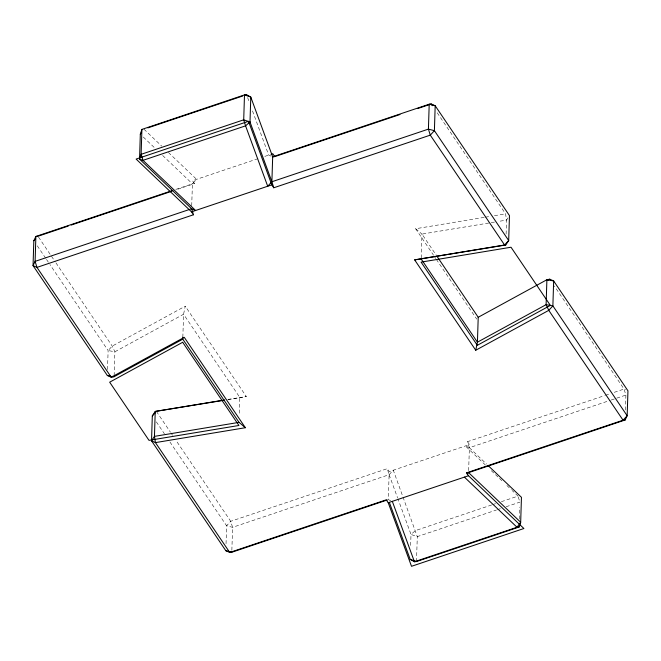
<?xml version="1.0" encoding="UTF-8"?>
<svg xmlns="http://www.w3.org/2000/svg" width="661" height="661" viewBox="0 0 661 661"><rect width="100%" height="100%" fill="white"/><g stroke="black" fill="none" stroke-linecap="round" stroke-linejoin="round"><path stroke-width="0.5" stroke-dasharray="3.31 2.48" d="M107.52 369.507L108.123 350.561L49.955 264.557M114.138 375.704L114.89 351.776L112.23 346.1L55.797 262.648M182.841 337.176L183.568 314.248L185.254 306.192L112.23 346.1L108.123 350.561L114.89 351.776L183.568 314.248L239.811 397.443L239.249 415.381M191.715 205.753L192.409 183.824L196.598 179.329L167.687 151.79M226.037 543.714L226.599 525.768L169.588 441.465M231.862 550.258L232.581 527.329L230.714 521.306L176.008 440.408M416.504 561.544L417.289 536.625L393.295 470.202L389.106 474.697L232.581 527.329L226.599 525.768L230.714 521.306L387.239 468.674L389.106 474.697L388.321 499.617L390.717 500.658M410.655 545.432L411.002 534.468L397.939 498.799M421.214 258.013L421.966 234.085L415.629 228.731L484.331 217.353M468.657 470.632L469.376 447.704L467.509 441.68L604.468 395.625M506.111 234.035L506.549 220.08L505.558 213.842L436.45 111.651M519.339 519.075L519.72 507.111M625.43 410.018L625.901 395.071L624.034 389.048L554.356 286.006M508.012 217.841L506.549 220.08L498.493 221.418M257.964 158.69L192.508 180.709L194.474 183.618L175.884 189.864M264.788 156.401L270.316 154.542M175.776 189.41L192.409 183.824L194.474 183.618M605.443 395.295L610.334 393.65M614.251 392.337L624.034 389.048L625.603 389.75M485.397 465.03L465.385 445.96L469.376 447.704L610.252 400.335M611.227 400.004L625.901 395.071M491.627 504.971L415.422 530.593L411.002 534.468L417.289 536.625L496.428 510.011M492.602 504.64L495.535 503.657M501.393 501.682L518.009 496.097L512.077 490.454M497.403 509.681L500.336 508.697M506.194 506.723L519.877 502.129M485.348 217.188L490.396 216.354M494.436 215.684L505.558 213.842M494.469 222.079L421.966 234.085L436.318 255.303M227.731 399.442L246.355 396.567L185.254 306.192M228.169 399.575L246.355 396.567M271.076 156.136L268.68 155.087L252.18 110.032M143.974 129.192L161.763 146.139M143.305 137.034L155.203 148.378M162.647 155.467L192.409 183.824M469.376 447.704L486.488 464.005M491.321 470.682L498.733 477.738M499.476 478.448L502.443 481.274M506.888 485.505L511.333 489.743M415.629 228.731L433.492 255.163M434.07 256.014L435.797 258.567M436.376 259.418L476.73 319.098M467.509 441.68L469.475 444.589L389.205 471.582L387.239 468.674M38.52 237.101L55.218 261.797M156.426 411.456L170.249 431.889M170.819 432.74L172.546 435.293M37.289 245.818L45.923 258.591M46.501 259.442L49.385 263.706M156.343 421.875L164.407 433.798M389.106 474.697L397.583 497.832M247.611 97.572L249.371 102.364M518.274 496.965L519.612 501.261"/><path stroke-width="0.99" d="M172.843 190.401L35.876 236.456L33.835 240.711L33.05 265.631L107.338 375.489L111.255 377.249L114.105 376.704L182.783 339.167L182.841 337.176M141.908 129.399L140.322 134.2L139.545 159.119L191.624 208.744L195.615 210.479L142.991 160.342L139.545 159.119L141.124 154.319L141.908 129.399L244.496 94.903L246.561 94.697L250.783 97.06L272.679 156.831L271.894 181.75L273.761 187.774L430.286 135.141L434.401 130.68L435.186 105.752L431.269 103.992L429.204 104.198L272.679 156.831L274.745 156.624L272.778 153.716L271.134 154.261M224.715 399.938L155.236 411.439L152.311 415.918L151.534 440.837L225.814 550.687L229.731 552.456L231.796 552.249L387.346 499.947M478.217 317.272L477.432 342.191L475.746 350.247L548.77 310.348L552.877 305.878L553.662 280.958L549.745 279.19L546.895 279.743L478.217 317.272L436.888 256.154M389.387 502.509L410.217 559.388L414.439 561.751L416.504 561.544L519.092 527.048L520.678 522.248L521.455 497.32L487.975 465.427M625.124 419.991L627.165 415.736L627.95 390.808L553.662 280.958L546.895 279.743L546.11 304.663L548.77 310.348L623.059 420.198L625.124 419.991L468.591 472.623L466.526 472.83L468.492 475.738L523.892 528.519L411.514 566.303L388.222 502.732L386.255 499.823L229.731 552.456L155.442 442.606L154.451 436.367L155.236 411.439L223.112 400.409M505.764 245L508.689 240.53L509.466 215.61L435.186 105.752L429.204 104.198L428.419 129.118L430.286 135.141L504.574 244.991L505.764 245L414.645 259.88L475.746 350.247M140.322 134.2L141.545 132.531M33.835 240.711L35.207 239.224M152.311 415.918L155.054 412.943M271.894 181.75L267.705 186.245L245.578 125.846L243.711 119.823L244.496 94.903L250.783 97.06L249.998 121.979L271.894 181.75L428.419 129.118L434.401 130.68L508.689 240.53L504.574 244.991L414.645 259.88M467.195 474.119L468.591 472.623L520.678 522.248L517.026 527.255L414.439 561.751L392.32 501.352M547.944 280.181L549.745 279.19M147.882 127.879L242.653 96.01M244.603 95.349L246.561 94.697M68.273 226.054L37.941 236.25L35.876 236.456L35.099 261.376L36.966 267.399L111.255 377.249L184.27 337.341L245.371 427.717L155.442 442.606L151.534 440.837L154.451 436.367L239.034 422.362L245.371 427.717M71.206 225.062L171.967 191.178M275.72 156.293L399.963 114.518M417.57 108.594L431.269 103.992L432.418 105.694M271.795 184.865L248.511 121.294L136.133 159.078L191.525 211.859L271.795 184.865L273.761 187.774M193.491 214.767L36.966 267.399L33.05 265.631L35.099 261.376L191.624 208.744L193.491 214.767L191.525 211.859M466.526 472.83L623.059 420.198L627.165 415.736L552.877 305.878L546.11 304.663L477.432 342.191L421.181 259.005M388.222 502.732L468.492 475.738M519.092 527.048L517.026 527.255L464.402 477.118M107.338 375.489L110.238 376.01M112.172 376.357L114.105 376.704M225.814 550.687L231.796 552.249M410.217 559.388L416.504 561.544M182.783 339.167L239.034 422.362M249.998 121.979L245.578 125.846L142.991 160.342L141.124 154.319L243.711 119.823L249.998 121.979M182.684 342.282L109.668 382.19L149.006 440.366L238.935 425.477L182.684 342.282M550.357 305.407L477.333 345.306L421.09 262.12L511.019 247.231L550.357 305.407"/></g></svg>
